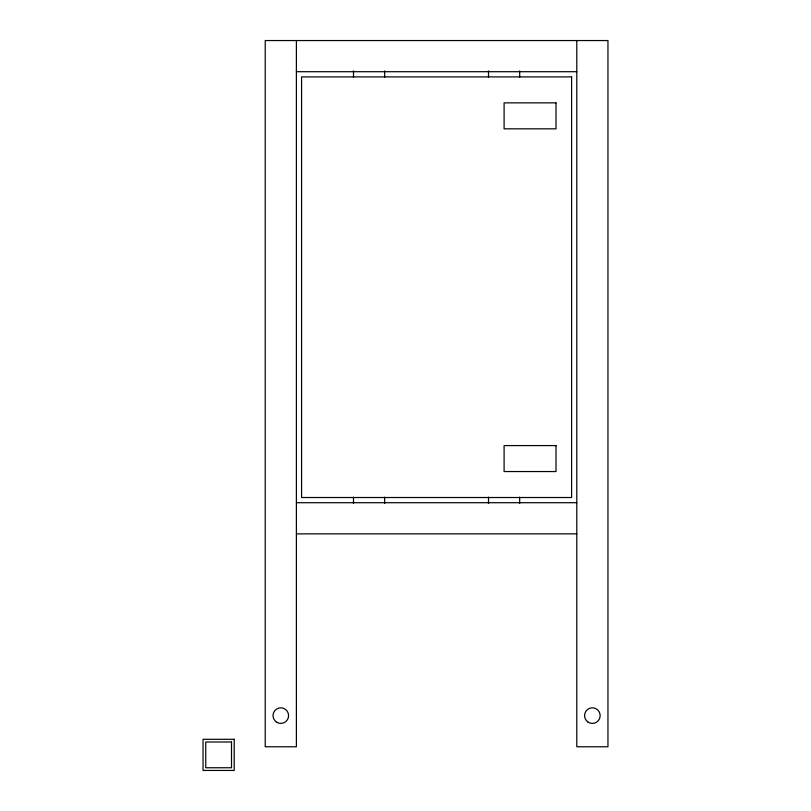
<?xml version="1.0" encoding="UTF-8"?>
<svg xmlns="http://www.w3.org/2000/svg" width="811" height="811" viewBox="0 0 811 811"><rect width="100%" height="100%" fill="white"/><g stroke="black" fill="none" stroke-linecap="round" stroke-linejoin="round"><path stroke-width="1.22" d="M296.39 71.703L576.793 71.703M296.39 502.708L576.793 502.708M296.39 533.861L576.793 533.861M576.793 40.55L576.793 746.769L607.956 746.769L607.956 40.55L265.227 40.55L265.227 746.769L296.39 746.769L296.39 40.55M519.679 70.912L519.679 77.227M519.679 497.184L519.679 503.509M488.516 70.912L488.516 77.227M488.516 497.184L488.516 503.509M384.657 70.912L384.657 77.227M384.657 497.184L384.657 503.509M353.505 70.912L353.505 77.227M353.505 497.184L353.505 503.509M571.603 76.903L301.58 76.903L301.58 497.518L571.603 497.518L571.603 76.903M556.022 102.865L504.097 102.865L504.097 128.827L556.022 128.827L556.022 102.865M556.022 445.584L504.097 445.584L504.097 471.546L556.022 471.546L556.022 445.584M234.207 739.297L203.044 739.297L203.044 770.45L234.207 770.45L234.207 739.297M231.51 741.994L205.751 741.994L205.751 767.753L231.51 767.753L231.51 741.994M276.916 722.358A7.786 7.786 0 0 0 288.594 715.606A7.786 7.786 0 0 0 276.916 708.865A7.786 7.786 0 0 0 276.916 722.358M587.772 721.902A7.786 7.786 0 0 0 600.12 716.448A7.786 7.786 0 0 0 589.222 708.479A7.786 7.786 0 0 0 587.772 721.902"/></g></svg>
